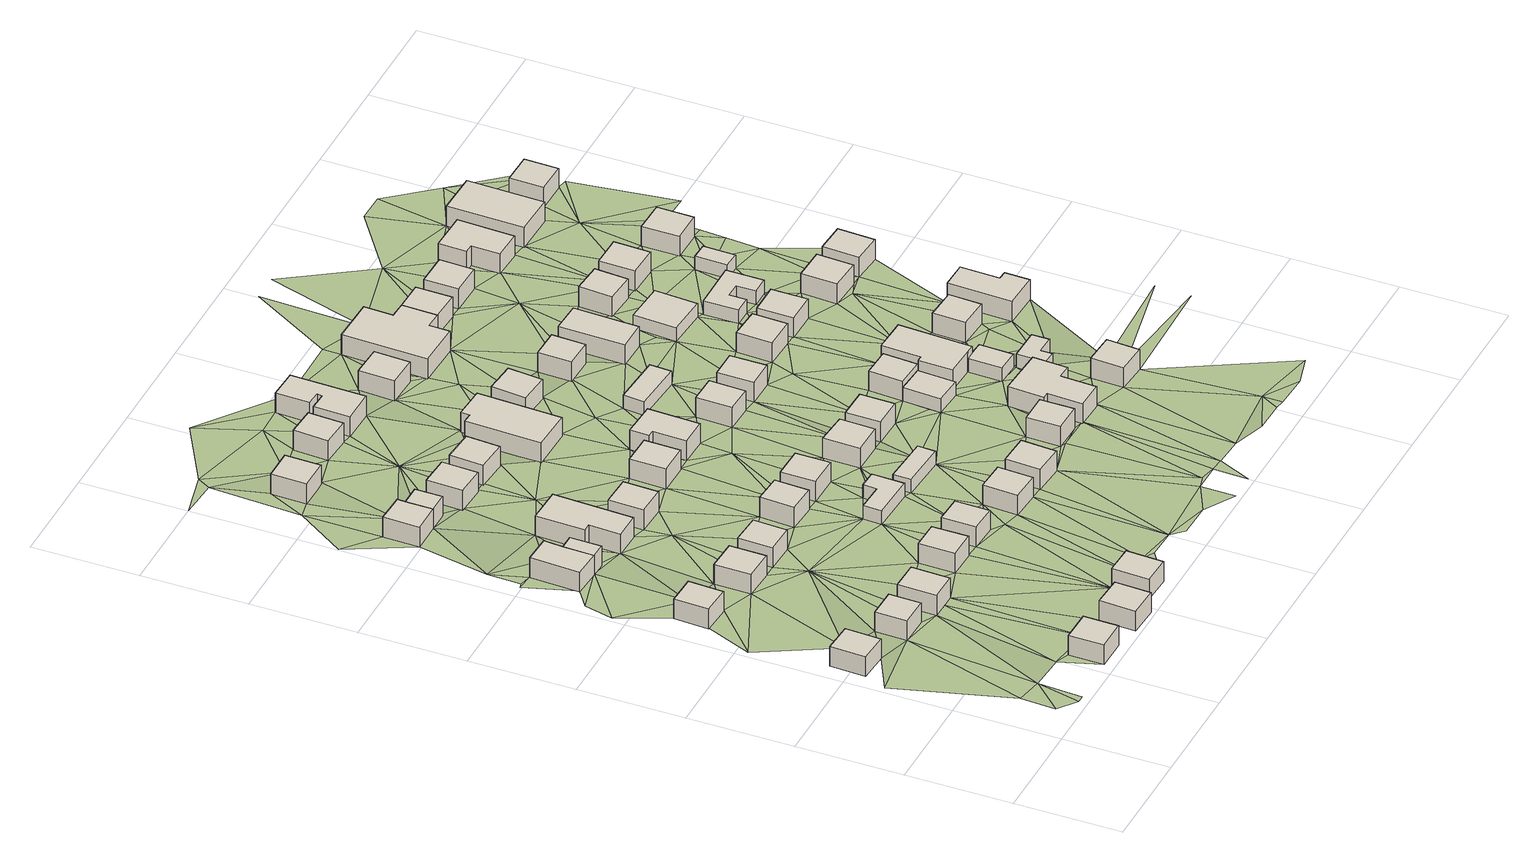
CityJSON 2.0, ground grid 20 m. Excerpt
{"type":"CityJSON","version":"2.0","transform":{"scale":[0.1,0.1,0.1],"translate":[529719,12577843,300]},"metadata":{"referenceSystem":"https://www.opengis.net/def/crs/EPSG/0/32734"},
"CityObjects":{
"building1":{"type":"Building","attributes":{"address":"50 Palm Lane Mamre 7347 Cape Town","building":"house","building:levels":"1","building_height":4.1,"plus_code":"4FRWFFP7+9M6","ground_height":162.86,"roof_height":166.96},"geometry":[{"type":"Solid","lod":"1","boundaries":[[[[0,1,2,3]],[[1,4,5,2]],[[4,6,7,5]],[[6,0,3,7]],[[3,2,5,7]],[[6,4,1,0]]]]}]},
"building2":{"type":"Building","attributes":{"address":"53 Palm Lane Mamre 7347 Cape Town","building":"house","building:levels":"1","building_height":4.1,"plus_code":"4FRWFFP7+6PP","ground_height":163.23,"roof_height":167.33},"geometry":[{"type":"Solid","lod":"1","boundaries":[[[[8,9,10,11]],[[9,12,13,10]],[[12,14,15,13]],[[14,8,11,15]],[[11,10,13,15]],[[14,12,9,8]]]]}]},
"building3":{"type":"Building","attributes":{"address":"52 Palm Lane Mamre 7347 Cape Town","building":"house","building:levels":"1","building_height":4.1,"plus_code":"4FRWFFP7+9P2","ground_height":163.08,"roof_height":167.18},"geometry":[{"type":"Solid","lod":"1","boundaries":[[[[16,17,18,19]],[[17,20,21,18]],[[20,22,23,21]],[[22,16,19,23]],[[19,18,21,23]],[[22,20,17,16]]]]}]},
"building4":{"type":"Building","attributes":{"address":"71 Olyf Lane Mamre 7347 Cape Town","building":"house","building:levels":"1","building_height":4.1,"plus_code":"4FRWFFP7+FM7","ground_height":162.55,"roof_height":166.65},"geometry":[{"type":"Solid","lod":"1","boundaries":[[[[24,25,26,27]],[[25,28,29,26]],[[28,30,31,29]],[[30,24,27,31]],[[27,26,29,31]],[[30,28,25,24]]]]}]},
"building5":{"type":"Building","attributes":{"address":"55 Palm Lane Mamre 7347 Cape Town","building":"house","building:levels":"1","building_height":4.1,"plus_code":"4FRWFFP7+6QG","ground_height":163.23,"roof_height":167.33},"geometry":[{"type":"Solid","lod":"1","boundaries":[[[[32,33,34,35]],[[33,36,37,34]],[[36,38,39,37]],[[38,32,35,39]],[[35,34,37,39]],[[38,36,33,32]]]]}]},
"building6":{"type":"Building","attributes":{"address":"54 Palm Lane Mamre 7347 Cape Town","building":"house","building:levels":"1","building_height":4.1,"plus_code":"4FRWFFP7+8PX","ground_height":163.08,"roof_height":167.18},"geometry":[{"type":"Solid","lod":"1","boundaries":[[[[40,41,42,43]],[[41,44,45,42]],[[44,46,47,45]],[[46,40,43,47]],[[43,42,45,47]],[[46,44,41,40]]]]}]},
"building7":{"type":"Building","attributes":{"address":"42 Olyf Lane Mamre 7347 Cape Town","building":"house","building:levels":"1","building_height":4.1,"plus_code":"4FRWFFP7+HM4","ground_height":162.34,"roof_height":166.44},"geometry":[{"type":"Solid","lod":"1","boundaries":[[[[48,49,50,51]],[[49,52,53,50]],[[52,54,55,53]],[[54,56,57,55]],[[56,48,51,57]],[[51,50,53,55,57]],[[56,54,52,49,48]]]]}]},
"building8":{"type":"Building","attributes":{"address":"69 Olyf Lane Mamre 7347 Cape Town","building":"house","building:levels":"1","building_height":4.1,"plus_code":"4FRWFFP7+FP3","ground_height":162.88,"roof_height":166.98},"geometry":[{"type":"Solid","lod":"1","boundaries":[[[[58,59,60,61]],[[59,62,63,60]],[[62,64,65,63]],[[64,58,61,65]],[[61,60,63,65]],[[64,62,59,58]]]]}]},
"building9":{"type":"Building","attributes":{"building":"garage","building:levels":"1","building_height":4.1,"plus_code":"4FRWFFP7+HM5","ground_height":162.34,"roof_height":166.44},"geometry":[{"type":"Solid","lod":"1","boundaries":[[[[48,66,67,51]],[[66,68,69,67]],[[68,49,50,69]],[[49,48,51,50]],[[51,67,69,50]],[[49,68,66,48]]]]}]},
"building10":{"type":"Building","attributes":{"address":"57 Palm Lane Mamre 7347 Cape Town","building":"house","building:levels":"1","building_height":4.1,"plus_code":"4FRWFFP7+6RM","ground_height":163.5,"roof_height":167.6},"geometry":[{"type":"Solid","lod":"1","boundaries":[[[[70,71,72,73]],[[71,74,75,72]],[[74,76,77,75]],[[76,70,73,77]],[[73,72,75,77]],[[76,74,71,70]]]]}]},
"building11":{"type":"Building","attributes":{"address":"35 Manna Lane Mamre 7347 Cape Town","building":"house","building:levels":"1","building_height":4.1,"plus_code":"4FRWFFP7+MM9","ground_height":161.95,"roof_height":166.05},"geometry":[{"type":"Solid","lod":"1","boundaries":[[[[78,79,80,81]],[[79,82,83,80]],[[82,84,85,83]],[[84,86,87,85]],[[86,78,81,87]],[[81,80,83,85,87]],[[86,84,82,79,78]]]]}]},
"building12":{"type":"Building","attributes":{"address":"67 Olyf Lane Mamre 7347 Cape Town","building":"house","building:levels":"1","building_height":4.1,"plus_code":"4FRWFFP7+FQ2","ground_height":162.88,"roof_height":166.98},"geometry":[{"type":"Solid","lod":"1","boundaries":[[[[88,89,90,91]],[[89,92,93,90]],[[92,94,95,93]],[[94,88,91,95]],[[91,90,93,95]],[[94,92,89,88]]]]}]},
"building13":{"type":"Building","attributes":{"address":"40 Olyf Lane Mamre 7347 Cape Town","building":"house","building:levels":"1","building_height":4.1,"plus_code":"4FRWFFP7+HPG","ground_height":162.79,"roof_height":166.89},"geometry":[{"type":"Solid","lod":"1","boundaries":[[[[96,97,98,99]],[[97,100,101,98]],[[100,102,103,101]],[[102,104,105,103]],[[104,106,107,105]],[[106,96,99,107]],[[99,98,101,103,105,107]],[[106,104,102,100,97,96]]]]}]},
"building14":{"type":"Building","attributes":{"address":"56 Palm Lane Mamre 7347 Cape Town","building":"house","building:levels":"1","building_height":4.1,"plus_code":"4FRWFFP7+9Q5","ground_height":163.08,"roof_height":167.18},"geometry":[{"type":"Solid","lod":"1","boundaries":[[[[108,109,110,111]],[[109,112,113,110]],[[112,114,115,113]],[[114,108,111,115]],[[111,110,113,115]],[[114,112,109,108]]]]}]},
"building15":{"type":"Building","attributes":{"building":"garage","building:levels":"1","building_height":4.1,"plus_code":"4FRWFFP7+MP6","ground_height":161.95,"roof_height":166.05},"geometry":[{"type":"Solid","lod":"1","boundaries":[[[[79,78,81,80]],[[78,116,117,81]],[[116,118,119,117]],[[118,79,80,119]],[[80,81,117,119]],[[118,116,78,79]]]]}]},
"building16":{"type":"Building","attributes":{"address":"38 Olyf Lane Mamre 7347 Cape Town","building":"house","building:levels":"1","building_height":4.1,"plus_code":"4FRWFFP7+GQV","ground_height":162.88,"roof_height":166.98},"geometry":[{"type":"Solid","lod":"1","boundaries":[[[[120,121,122,123]],[[121,124,125,122]],[[124,126,127,125]],[[126,120,123,127]],[[123,122,125,127]],[[126,124,121,120]]]]}]},
"building17":{"type":"Building","attributes":{"address":"58 Palm Lane Mamre 7347 Cape Town","building":"house","building:levels":"1","building_height":4.1,"plus_code":"4FRWFFP7+8RW","ground_height":163.27,"roof_height":167.37},"geometry":[{"type":"Solid","lod":"1","boundaries":[[[[128,129,130,131]],[[129,132,133,130]],[[132,134,135,133]],[[134,128,131,135]],[[131,130,133,135]],[[134,132,129,128]]]]}]},
"building18":{"type":"Building","attributes":{"address":"60 Manna Lane Mamre 7347 Cape Town","building":"house","building:levels":"1","building_height":4.1,"plus_code":"4FRWFFP7+PPR","ground_height":161.95,"roof_height":166.05},"geometry":[{"type":"Solid","lod":"1","boundaries":[[[[136,137,138,139]],[[137,140,141,138]],[[140,142,143,141]],[[142,136,139,143]],[[139,138,141,143]],[[142,140,137,136]]]]}]},
"building19":{"type":"Building","attributes":{"address":"33 Manna Lane Mamre 7347 Cape Town","building":"house","building:levels":"1","building_height":4.1,"plus_code":"4FRWFFP7+MP5","ground_height":162.39,"roof_height":166.49},"geometry":[{"type":"Solid","lod":"1","boundaries":[[[[144,145,146,147]],[[145,148,149,146]],[[148,150,151,149]],[[150,144,147,151]],[[147,146,149,151]],[[150,148,145,144]]]]}]},
"building20":{"type":"Building","attributes":{"address":"65 Olyf Lane Mamre 7347 Cape Town","building":"house","building:levels":"1","building_height":4.1,"plus_code":"4FRWFFP7+FR2","ground_height":162.88,"roof_height":166.98},"geometry":[{"type":"Solid","lod":"1","boundaries":[[[[152,153,154,155]],[[153,156,157,154]],[[156,158,159,157]],[[158,152,155,159]],[[155,154,157,159]],[[158,156,153,152]]]]}]},
"building21":{"type":"Building","attributes":{"building":"cabin","building:levels":"1","building_height":2.8,"plus_code":"4FRWFFP7+CR5","ground_height":163.08,"roof_height":165.88},"geometry":[{"type":"Solid","lod":"1","boundaries":[[[[160,161,162,163]],[[161,164,165,162]],[[164,166,167,165]],[[166,168,169,167]],[[168,170,171,169]],[[170,160,163,171]],[[163,162,165,167,169,171]],[[170,168,166,164,161,160]]]]}]},
"building22":{"type":"Building","attributes":{"address":"31 Manna Lane Mamre 7347 Cape Town","building":"house","building:levels":"1","building_height":4.1,"plus_code":"4FRWFFP7+JQV","ground_height":162.39,"roof_height":166.49},"geometry":[{"type":"Solid","lod":"1","boundaries":[[[[172,173,174,175]],[[173,176,177,174]],[[176,178,179,177]],[[178,172,175,179]],[[175,174,177,179]],[[178,176,173,172]]]]}]},
"building23":{"type":"Building","attributes":{"address":"63 Olyf Lane Mamre 7347 Cape Town","building":"house","building:levels":"1","building_height":4.1,"plus_code":"4FRWFFP7+FR5","ground_height":163.08,"roof_height":167.18},"geometry":[{"type":"Solid","lod":"1","boundaries":[[[[180,181,182,183]],[[181,184,185,182]],[[184,186,187,185]],[[186,180,183,187]],[[183,182,185,187]],[[186,184,181,180]]]]}]},
"building24":{"type":"Building","attributes":{"address":"60 Palm Lane Mamre 7347 Cape Town","building":"house","building:levels":"1","building_height":4.1,"plus_code":"4FRWFFP7+8VP","ground_height":163.27,"roof_height":167.37},"geometry":[{"type":"Solid","lod":"1","boundaries":[[[[188,189,190,191]],[[189,192,193,190]],[[192,194,195,193]],[[194,188,191,195]],[[191,190,193,195]],[[194,192,189,188]]]]}]},
"building25":{"type":"Building","attributes":{"address":"36 Olyf Lane Mamre 7347 Cape Town","building":"house","building:levels":"1","building_height":4.1,"plus_code":"4FRWFFP7+GRV","ground_height":162.79,"roof_height":166.89},"geometry":[{"type":"Solid","lod":"1","boundaries":[[[[196,197,198,199]],[[197,200,201,198]],[[200,202,203,201]],[[202,196,199,203]],[[199,198,201,203]],[[202,200,197,196]]]]}]},
"building26":{"type":"Building","attributes":{"address":"58 Manna Lane Mamre 7347 Cape Town","building":"house","building:levels":"1","building_height":4.1,"plus_code":"4FRWFFP7+PQR","ground_height":162.39,"roof_height":166.49},"geometry":[{"type":"Solid","lod":"1","boundaries":[[[[204,205,206,207]],[[205,208,209,206]],[[208,210,211,209]],[[210,204,207,211]],[[207,206,209,211]],[[210,208,205,204]]]]}]},
"building27":{"type":"Building","attributes":{"building":"cabin","building:levels":"1","building_height":2.8,"plus_code":"4FRWFFP7+CV4","ground_height":163.08,"roof_height":165.88},"geometry":[{"type":"Solid","lod":"1","boundaries":[[[[212,213,214,215]],[[213,216,217,214]],[[216,218,219,217]],[[218,212,215,219]],[[215,214,217,219]],[[218,216,213,212]]]]}]},
"building28":{"type":"Building","attributes":{"address":"62 Palm Lane Mamre 7347 Cape Town","building":"house","building:levels":"1","building_height":4.1,"plus_code":"4FRWFFP7+8WM","ground_height":163.27,"roof_height":167.37},"geometry":[{"type":"Solid","lod":"1","boundaries":[[[[220,221,222,223]],[[221,224,225,222]],[[224,226,227,225]],[[226,220,223,227]],[[223,222,225,227]],[[226,224,221,220]]]]}]},
"building29":{"type":"Building","attributes":{"address":"34 Olyf Lane Mamre 7347 Cape Town","building":"house","building:levels":"1","building_height":4.1,"plus_code":"4FRWFFP7+GVR","ground_height":163.08,"roof_height":167.18},"geometry":[{"type":"Solid","lod":"1","boundaries":[[[[228,229,230,231]],[[229,232,233,230]],[[232,234,235,233]],[[234,236,237,235]],[[236,238,239,237]],[[238,228,231,239]],[[231,230,233,235,237,239]],[[238,236,234,232,229,228]]]]}]},
"building30":{"type":"Building","attributes":{"address":"29 Manna Lane Mamre 7347 Cape Town","building":"house","building:levels":"1","building_height":4.1,"plus_code":"4FRWFFP7+JRV","ground_height":162.39,"roof_height":166.49},"geometry":[{"type":"Solid","lod":"1","boundaries":[[[[240,241,242,243]],[[241,244,245,242]],[[244,246,247,245]],[[246,248,249,247]],[[248,250,251,249]],[[250,240,243,251]],[[243,242,245,247,249,251]],[[250,248,246,244,241,240]]]]}]},
"building31":{"type":"Building","attributes":{"address":"61 Olyf Lane Mamre 7347 Cape Town","building":"house","building:levels":"1","building_height":4.1,"plus_code":"4FRWFFP7+CVX","ground_height":163.08,"roof_height":167.18},"geometry":[{"type":"Solid","lod":"1","boundaries":[[[[252,253,254,255]],[[253,256,257,254]],[[256,258,259,257]],[[258,252,255,259]],[[255,254,257,259]],[[258,256,253,252]]]]}]},
"building32":{"type":"Building","attributes":{"address":"56 Manna Lane Mamre 7347 Cape Town","building":"house","building:levels":"1","building_height":4.1,"plus_code":"4FRWFFP7+QR2","ground_height":162.39,"roof_height":166.49},"geometry":[{"type":"Solid","lod":"1","boundaries":[[[[260,261,262,263]],[[261,264,265,262]],[[264,266,267,265]],[[266,268,269,267]],[[268,270,271,269]],[[270,272,273,271]],[[272,274,275,273]],[[274,260,263,275]],[[263,262,265,267,269,271,273,275]],[[274,272,270,268,266,264,261,260]]]]}]},
"building33":{"type":"Building","attributes":{"address":"59 Olyf Lane Mamre 7347 Cape Town","building":"house","building:levels":"1","building_height":4.1,"plus_code":"4FRWFFP7+CWW","ground_height":163,"roof_height":167.1},"geometry":[{"type":"Solid","lod":"1","boundaries":[[[[276,277,278,279]],[[277,280,281,278]],[[280,282,283,281]],[[282,276,279,283]],[[279,278,281,283]],[[282,280,277,276]]]]}]},
"building34":{"type":"Building","attributes":{"address":"27 Manna Lane Mamre 7347 Cape Town","building":"house","building:levels":"1","building_height":4.1,"plus_code":"4FRWFFP7+MV2","ground_height":162.73,"roof_height":166.83},"geometry":[{"type":"Solid","lod":"1","boundaries":[[[[284,285,286,287]],[[285,288,289,286]],[[288,290,291,289]],[[290,284,287,291]],[[287,286,289,291]],[[290,288,285,284]]]]}]},
"building35":{"type":"Building","attributes":{"address":"32 Olyf Lane Mamre 7347 Cape Town","building":"house","building:levels":"1","building_height":4.1,"plus_code":"4FRWFFP7+GWJ","ground_height":163.11,"roof_height":167.21},"geometry":[{"type":"Solid","lod":"1","boundaries":[[[[292,293,294,295]],[[293,296,297,294]],[[296,298,299,297]],[[298,292,295,299]],[[295,294,297,299]],[[298,296,293,292]]]]}]},
"building36":{"type":"Building","attributes":{"address":"64 Palm Lane Mamre 7347 Cape Town","building":"house","building:levels":"1","building_height":4.1,"plus_code":"4FRWFFP7+8XV","ground_height":163.29,"roof_height":167.39},"geometry":[{"type":"Solid","lod":"1","boundaries":[[[[300,301,302,303]],[[301,304,305,302]],[[304,306,307,305]],[[306,300,303,307]],[[303,302,305,307]],[[306,304,301,300]]]]}]},
"building37":{"type":"Building","attributes":{"address":"54 Manna Lane Mamre 7347 Cape Town","building":"house","building:levels":"1","building_height":4.1,"plus_code":"4FRWFFP7+PRQ","ground_height":162.56,"roof_height":166.66},"geometry":[{"type":"Solid","lod":"1","boundaries":[[[[308,309,310,311]],[[309,312,313,310]],[[312,314,315,313]],[[314,308,311,315]],[[311,310,313,315]],[[314,312,309,308]]]]}]},
"building38":{"type":"Building","attributes":{"building":"cabin","building:levels":"1","building_height":2.8,"plus_code":"4FRWFFP7+HWJ","ground_height":163.08,"roof_height":165.88},"geometry":[{"type":"Solid","lod":"1","boundaries":[[[[316,317,318,319]],[[317,320,321,318]],[[320,322,323,321]],[[322,316,319,323]],[[319,318,321,323]],[[322,320,317,316]]]]}]},
"building39":{"type":"Building","attributes":{"address":"30 Olyf Lane Mamre 7347 Cape Town","building":"house","building:levels":"1","building_height":4.1,"plus_code":"4FRWFFP7+GWP","ground_height":163.03,"roof_height":167.13},"geometry":[{"type":"Solid","lod":"1","boundaries":[[[[324,325,326,327]],[[325,328,329,326]],[[328,330,331,329]],[[330,324,327,331]],[[327,326,329,331]],[[330,328,325,324]]]]}]},
"building40":{"type":"Building","attributes":{"building":"cabin","building:levels":"1","building_height":2.8,"plus_code":"4FRWFFP7+CXG","ground_height":163,"roof_height":165.8},"geometry":[{"type":"Solid","lod":"1","boundaries":[[[[332,333,334,335]],[[333,336,337,334]],[[336,338,339,337]],[[338,332,335,339]],[[335,334,337,339]],[[338,336,333,332]]]]}]},
"building41":{"type":"Building","attributes":{"address":"25 Manna Lane Mamre 7347 Cape Town","building":"house","building:levels":"1","building_height":4.1,"plus_code":"4FRWFFP7+JWR","ground_height":162.73,"roof_height":166.83},"geometry":[{"type":"Solid","lod":"1","boundaries":[[[[340,341,342,343]],[[341,344,345,342]],[[344,346,347,345]],[[346,340,343,347]],[[343,342,345,347]],[[346,344,341,340]]]]}]},
"building42":{"type":"Building","attributes":{"address":"66 Palm Lane Mamre 7347 Cape Town","building":"house","building:levels":"1","building_height":4.1,"plus_code":"4FRWFFP8+922","ground_height":162.96,"roof_height":167.06},"geometry":[{"type":"Solid","lod":"1","boundaries":[[[[348,349,350,351]],[[349,352,353,350]],[[352,354,355,353]],[[354,356,357,355]],[[356,358,359,357]],[[358,360,361,359]],[[360,362,363,361]],[[362,348,351,363]],[[351,350,353,355,357,359,361,363]],[[362,360,358,356,354,352,349,348]]]]}]},
"building43":{"type":"Building","attributes":{"address":"57 Olyf Lane Mamre 7347 Cape Town","building":"house","building:levels":"1","building_height":4.1,"plus_code":"4FRWFFP7+CXW","ground_height":163,"roof_height":167.1},"geometry":[{"type":"Solid","lod":"1","boundaries":[[[[333,332,364,365]],[[332,366,367,364]],[[366,368,369,367]],[[368,333,365,369]],[[365,364,367,369]],[[368,366,332,333]]]]}]},
"building44":{"type":"Building","attributes":{"address":"52 Manna Lane Mamre 7347 Cape Town","building":"yes","building:levels":"1","building_height":4.1,"plus_code":"4FRWFFP7+PVQ","ground_height":162.56,"roof_height":166.66},"geometry":[{"type":"Solid","lod":"1","boundaries":[[[[370,371,372,373]],[[371,374,375,372]],[[374,376,377,375]],[[376,378,379,377]],[[378,380,381,379]],[[380,382,383,381]],[[382,384,385,383]],[[384,370,373,385]],[[373,372,375,377,379,381,383,385]],[[384,382,380,378,376,374,371,370]]]]}]},
"building45":{"type":"Building","attributes":{"address":"23 Manna Lane Mamre 7347 Cape Town","building":"house","building:levels":"1","building_height":4.1,"plus_code":"4FRWFFP7+JWH","ground_height":162.81,"roof_height":166.91},"geometry":[{"type":"Solid","lod":"1","boundaries":[[[[386,387,388,389]],[[387,390,391,388]],[[390,392,393,391]],[[392,386,389,393]],[[389,388,391,393]],[[392,390,387,386]]]]}]},
"building46":{"type":"Building","attributes":{"address":"55 Olyf Lane Mamre 7347 Cape Town","building":"house","building:levels":"1","building_height":4.1,"plus_code":"4FRWFFP8+C2V","ground_height":162.96,"roof_height":167.06},"geometry":[{"type":"Solid","lod":"1","boundaries":[[[[394,395,396,397]],[[395,398,399,396]],[[398,400,401,399]],[[400,402,403,401]],[[402,404,405,403]],[[404,406,407,405]],[[406,394,397,407]],[[397,396,399,401,403,405,407]],[[406,404,402,400,398,395,394]]]]}]},
"building47":{"type":"Building","attributes":{"building":"cabin","building:levels":"1","building_height":2.8,"plus_code":"4FRWFFP8+C24","ground_height":162.96,"roof_height":165.76},"geometry":[{"type":"Solid","lod":"1","boundaries":[[[[394,408,409,410]],[[408,411,412,409]],[[411,413,414,412]],[[413,395,415,414]],[[395,394,410,415]],[[410,409,412,414,415]],[[395,413,411,408,394]]]]}]},
"building48":{"type":"Building","attributes":{"address":"68 Palm Lane Mamre 7347 Cape Town","building":"house","building:levels":"1","building_height":4.1,"plus_code":"4FRWFFP8+83C","ground_height":163.34,"roof_height":167.44},"geometry":[{"type":"Solid","lod":"1","boundaries":[[[[416,417,418,419]],[[417,420,421,418]],[[420,422,423,421]],[[422,416,419,423]],[[419,418,421,423]],[[422,420,417,416]]]]}]},
"building49":{"type":"Building","attributes":{"address":"28 Olyf Lane Mamre 7347 Cape Town","building":"house","building:levels":"1","building_height":4.1,"plus_code":"4FRWFFP7+GXQ","ground_height":163.03,"roof_height":167.13},"geometry":[{"type":"Solid","lod":"1","boundaries":[[[[424,425,426,427]],[[425,428,429,426]],[[428,430,431,429]],[[430,424,427,431]],[[427,426,429,431]],[[430,428,425,424]]]]}]},
"building50":{"type":"Building","attributes":{"address":"50 Manna Lane Mamre 7347 Cape Town","building":"house","building:levels":"1","building_height":4.1,"plus_code":"4FRWFFP7+PWP","ground_height":162.56,"roof_height":166.66},"geometry":[{"type":"Solid","lod":"1","boundaries":[[[[371,370,373,372]],[[370,432,433,373]],[[432,434,435,433]],[[434,371,372,435]],[[372,373,433,435]],[[434,432,370,371]]]]}]},
"building51":{"type":"Building","attributes":{"building":"cabin","building:levels":"1","building_height":2.8,"plus_code":"4FRWFFP8+92Q","ground_height":162.96,"roof_height":165.76},"geometry":[{"type":"Solid","lod":"1","boundaries":[[[[436,437,438,439]],[[437,440,441,438]],[[440,442,443,441]],[[442,444,445,443]],[[444,446,447,445]],[[446,436,439,447]],[[439,438,441,443,445,447]],[[446,444,442,440,437,436]]]]}]},
"building52":{"type":"Building","attributes":{"address":"Mamre 7347 Cape Town","building":"cabin","building:levels":"1","building_height":2.8,"plus_code":"4FRWFFP7+HXX","ground_height":163.11,"roof_height":165.91},"geometry":[{"type":"Solid","lod":"1","boundaries":[[[[448,449,450,451]],[[449,452,453,450]],[[452,454,455,453]],[[454,448,451,455]],[[451,450,453,455]],[[454,452,449,448]]]]}]},
"building53":{"type":"Building","attributes":{"address":"26 Olyf Lane Mamre 7347 Cape Town","building":"house","building:levels":"1","building_height":4.1,"plus_code":"4FRWFFP8+G2M","ground_height":162.97,"roof_height":167.07},"geometry":[{"type":"Solid","lod":"1","boundaries":[[[[456,457,458,459]],[[457,460,461,458]],[[460,462,463,461]],[[462,456,459,463]],[[459,458,461,463]],[[462,460,457,456]]]]}]},
"building54":{"type":"Building","attributes":{"address":"48 Manna Lane Mamre 7347 Cape Town","building":"house","building:levels":"1","building_height":4.1,"plus_code":"4FRWFFP7+PXM","ground_height":162.69,"roof_height":166.79},"geometry":[{"type":"Solid","lod":"1","boundaries":[[[[464,465,466,467]],[[465,468,469,466]],[[468,470,471,469]],[[470,464,467,471]],[[467,466,469,471]],[[470,468,465,464]]]]}]},
"building55":{"type":"Building","attributes":{"address":"53 Olyf Lane Mamre 7347 Cape Town","building":"house","building:levels":"1","building_height":4.1,"plus_code":"4FRWFFP8+C3M","ground_height":162.96,"roof_height":167.06},"geometry":[{"type":"Solid","lod":"1","boundaries":[[[[472,473,474,475]],[[473,476,477,474]],[[476,478,479,477]],[[478,472,475,479]],[[475,474,477,479]],[[478,476,473,472]]]]}]},
"building56":{"type":"Building","attributes":{"address":"21 Manna Lane Mamre 7347 Cape Town","building":"house","building:levels":"1","building_height":4.1,"plus_code":"4FRWFFP7+JXX","ground_height":162.81,"roof_height":166.91},"geometry":[{"type":"Solid","lod":"1","boundaries":[[[[480,481,482,483]],[[481,484,485,482]],[[484,486,487,485]],[[486,480,483,487]],[[483,482,485,487]],[[486,484,481,480]]]]}]},
"building57":{"type":"Building","attributes":{"address":"Mamre 7347 Cape Town","building":"cabin","building:levels":"1","building_height":2.8,"plus_code":"4FRWFFP8+H29","ground_height":163.02,"roof_height":165.82},"geometry":[{"type":"Solid","lod":"1","boundaries":[[[[488,489,490,491]],[[489,492,493,490]],[[492,494,495,493]],[[494,496,497,495]],[[496,498,499,497]],[[498,500,501,499]],[[500,502,503,501]],[[502,488,491,503]],[[491,490,493,495,497,499,501,503]],[[502,500,498,496,494,492,489,488]]]]}]},
"building58":{"type":"Building","attributes":{"address":"19 Manna Lane Mamre 7347 Cape Town","building":"house","building:levels":"1","building_height":4.1,"plus_code":"4FRWFFP8+J2W","ground_height":162.81,"roof_height":166.91},"geometry":[{"type":"Solid","lod":"1","boundaries":[[[[504,505,506,507]],[[505,508,509,506]],[[508,510,511,509]],[[510,504,507,511]],[[507,506,509,511]],[[510,508,505,504]]]]}]},
"building59":{"type":"Building","attributes":{"address":"51 Olyf Lane Mamre 7347 Cape Town","building":"house","building:levels":"1","building_height":4.1,"plus_code":"4FRWFFP8+C4J","ground_height":162.96,"roof_height":167.06},"geometry":[{"type":"Solid","lod":"1","boundaries":[[[[512,513,514,515]],[[513,516,517,514]],[[516,518,519,517]],[[518,520,521,519]],[[520,522,523,521]],[[522,512,515,523]],[[515,514,517,519,521,523]],[[522,520,518,516,513,512]]]]}]},
"building60":{"type":"Building","attributes":{"address":"24 Olyf Lane Mamre 7347 Cape Town","building":"house","building:levels":"1","building_height":4.1,"plus_code":"4FRWFFP8+G3F","ground_height":162.97,"roof_height":167.07},"geometry":[{"type":"Solid","lod":"1","boundaries":[[[[524,525,526,527]],[[525,528,529,526]],[[528,530,531,529]],[[530,524,527,531]],[[527,526,529,531]],[[530,528,525,524]]]]}]},
"building61":{"type":"Building","attributes":{"address":"46 Manna Lane Mamre 7347 Cape Town","building":"house","building:levels":"1","building_height":4.1,"plus_code":"4FRWFFP8+P2F","ground_height":162.66,"roof_height":166.76},"geometry":[{"type":"Solid","lod":"1","boundaries":[[[[532,533,534,535]],[[533,536,537,534]],[[536,538,539,537]],[[538,540,541,539]],[[540,542,543,541]],[[542,532,535,543]],[[535,534,537,539,541,543]],[[542,540,538,536,533,532]]]]}]},
"building62":{"type":"Building","attributes":{"building":"cabin","building:levels":"1","building_height":2.8,"plus_code":"4FRWFFP8+H3V","ground_height":163.02,"roof_height":165.82},"geometry":[{"type":"Solid","lod":"1","boundaries":[[[[544,545,546,547]],[[545,548,549,546]],[[548,550,551,549]],[[550,544,547,551]],[[547,546,549,551]],[[550,548,545,544]]]]}]},
"building63":{"type":"Building","attributes":{"address":"22 Olyf Lane Mamre 7347 Cape Town","building":"house","building:levels":"1","building_height":4.1,"plus_code":"4FRWFFP8+G4C","ground_height":162.97,"roof_height":167.07},"geometry":[{"type":"Solid","lod":"1","boundaries":[[[[552,553,554,555]],[[553,556,557,554]],[[556,558,559,557]],[[558,552,555,559]],[[555,554,557,559]],[[558,556,553,552]]]]}]},
"building64":{"type":"Building","attributes":{"address":"17 Manna Lane Mamre 7347 Cape Town","building":"house","building:levels":"1","building_height":4.1,"plus_code":"4FRWFFP8+J3P","ground_height":162.82,"roof_height":166.92},"geometry":[{"type":"Solid","lod":"1","boundaries":[[[[560,561,562,563]],[[561,564,565,562]],[[564,566,567,565]],[[566,560,563,567]],[[563,562,565,567]],[[566,564,561,560]]]]}]},
"building65":{"type":"Building","attributes":{"address":"44 Manna Lane Mamre 7347 Cape Town","building":"house","building:levels":"1","building_height":4.1,"plus_code":"4FRWFFP8+P3J","ground_height":162.66,"roof_height":166.76},"geometry":[{"type":"Solid","lod":"1","boundaries":[[[[568,569,570,571]],[[569,572,573,570]],[[572,574,575,573]],[[574,568,571,575]],[[571,570,573,575]],[[574,572,569,568]]]]}]},
"building66":{"type":"Building","attributes":{"address":"42 Manna Lane Mamre 7347 Cape Town","building":"house","building:levels":"1","building_height":4.1,"plus_code":"4FRWFFP8+P4C","ground_height":162.66,"roof_height":166.76},"geometry":[{"type":"Solid","lod":"1","boundaries":[[[[576,577,578,579]],[[577,580,581,578]],[[580,582,583,581]],[[582,576,579,583]],[[579,578,581,583]],[[582,580,577,576]]]]}]},
"terrain1":{"type":"TINRelief","geometry":[{"type":"CompositeSurface","lod":"1","boundaries":[[[584,585,586]],[[586,585,587]],[[586,587,588]],[[589,584,16]],[[584,586,16]],[[16,6,589]],[[590,9,8]],[[6,22,0]],[[46,586,590]],[[22,6,16]],[[46,16,586]],[[591,592,593]],[[592,0,62]],[[590,8,14]],[[593,592,62]],[[594,25,24]],[[14,595,590]],[[16,46,17]],[[46,590,595]],[[22,596,0]],[[32,14,12]],[[594,597,598]],[[594,24,597]],[[20,17,44]],[[44,17,46]],[[599,598,597]],[[24,593,59]],[[0,596,62]],[[599,54,600]],[[596,22,20]],[[14,32,40]],[[59,593,62]],[[601,600,54]],[[40,595,14]],[[601,54,602]],[[595,40,46]],[[596,20,44]],[[602,54,52]],[[59,603,24]],[[24,603,597]],[[40,32,71]],[[41,596,44]],[[71,32,38]],[[64,62,596]],[[604,597,603]],[[40,112,41]],[[52,49,605]],[[602,52,100]],[[71,38,74]],[[71,112,40]],[[94,64,596]],[[602,78,86]],[[606,605,604]],[[86,84,607]],[[64,92,58]],[[94,92,64]],[[606,604,603]],[[608,59,58]],[[109,596,41]],[[608,603,59]],[[100,52,605]],[[602,100,78]],[[109,41,112]],[[606,603,609]],[[100,605,606]],[[596,88,94]],[[84,610,607]],[[608,58,92]],[[611,112,71]],[[608,612,603]],[[84,82,610]],[[92,89,608]],[[71,134,611]],[[109,161,596]],[[70,76,613]],[[100,614,78]],[[596,160,88]],[[612,608,121]],[[71,70,615]],[[610,82,137]],[[120,612,121]],[[613,76,616]],[[82,79,617]],[[78,614,618]],[[156,89,88]],[[612,120,97]],[[615,134,71]],[[109,619,161]],[[620,610,137]],[[619,611,132]],[[134,132,611]],[[608,124,121]],[[153,608,89]],[[100,621,614]],[[100,97,621]],[[160,596,161]],[[620,622,610]],[[622,623,624]],[[614,144,618]],[[618,144,617]],[[625,137,82]],[[88,160,156]],[[89,156,153]],[[608,153,124]],[[70,613,194]],[[161,619,132]],[[120,126,97]],[[613,616,626]],[[617,627,82]],[[614,621,628]],[[621,97,126]],[[128,134,615]],[[629,622,620]],[[194,615,70]],[[161,132,129]],[[622,629,623]],[[625,82,627]],[[156,160,630]],[[617,144,627]],[[124,153,631]],[[628,621,632]],[[126,124,631]],[[613,626,188]],[[181,630,160]],[[196,621,126]],[[627,144,150]],[[615,192,128]],[[129,128,192]],[[129,164,161]],[[631,153,633]],[[632,172,628]],[[188,194,613]],[[150,628,172]],[[625,205,629]],[[634,632,621]],[[168,181,160]],[[160,170,168]],[[630,180,633]],[[181,180,630]],[[196,126,631]],[[192,615,194]],[[205,625,627]],[[635,626,636]],[[150,172,627]],[[629,637,623]],[[638,621,196]],[[129,192,212]],[[629,205,639]],[[164,129,212]],[[634,621,638]],[[633,640,631]],[[184,181,168]],[[627,172,178]],[[626,221,188]],[[166,641,168]],[[629,639,637]],[[627,208,205]],[[184,168,641]],[[637,642,623]],[[212,218,164]],[[633,180,643]],[[644,626,635]],[[218,166,164]],[[640,633,643]],[[221,626,645]],[[261,208,627]],[[178,246,627]],[[192,213,212]],[[638,196,232]],[[641,166,253]],[[184,641,253]],[[218,253,166]],[[638,246,634]],[[180,186,643]],[[178,634,246]],[[196,646,232]],[[645,626,644]],[[213,192,189]],[[637,639,647]],[[220,189,188]],[[220,188,221]],[[640,234,646]],[[640,238,234]],[[252,186,184]],[[627,246,648]],[[644,635,649]],[[643,238,640]],[[627,264,261]],[[252,184,253]],[[650,208,261]],[[232,646,234]],[[650,647,208]],[[238,236,234]],[[253,218,216]],[[651,638,232]],[[648,264,627]],[[213,189,220]],[[643,186,252]],[[637,652,642]],[[637,647,652]],[[647,650,653]],[[228,238,643]],[[654,648,246]],[[652,647,653]],[[213,220,655]],[[645,644,656]],[[653,650,657]],[[216,256,253]],[[658,656,644]],[[657,659,653]],[[252,298,643]],[[660,642,652]],[[651,232,661]],[[643,298,228]],[[229,661,232]],[[216,277,256]],[[645,656,662]],[[648,663,264]],[[301,655,645]],[[298,252,258]],[[664,665,658]],[[666,667,651]],[[655,300,213]],[[296,229,228]],[[648,667,663]],[[228,298,296]],[[256,277,276]],[[256,276,258]],[[336,216,213]],[[301,645,662]],[[666,651,668]],[[277,216,280]],[[661,668,651]],[[667,666,285]],[[229,316,661]],[[301,300,655]],[[264,308,660]],[[669,656,658]],[[663,308,264]],[[229,296,317]],[[229,317,316]],[[258,292,298]],[[336,213,300]],[[662,656,669]],[[658,665,669]],[[325,258,276]],[[663,667,670]],[[336,280,216]],[[667,285,670]],[[662,304,301]],[[292,258,325]],[[661,316,671]],[[320,317,296]],[[661,671,668]],[[276,282,325]],[[670,285,284]],[[663,672,673]],[[672,663,670]],[[304,662,669]],[[660,308,378]],[[665,674,675]],[[320,296,293]],[[293,292,324]],[[333,282,280]],[[669,665,675]],[[292,325,324]],[[676,280,336]],[[677,300,306]],[[668,341,284]],[[336,300,677]],[[672,314,673]],[[304,678,306]],[[678,304,669]],[[333,280,676]],[[378,308,314]],[[341,668,671]],[[282,328,325]],[[293,324,320]],[[679,660,378]],[[671,316,680]],[[681,678,669]],[[333,676,336]],[[677,306,678]],[[682,670,284]],[[378,314,672]],[[316,322,680]],[[282,333,368]],[[682,672,670]],[[677,338,336]],[[674,683,684]],[[324,330,320]],[[284,341,682]],[[328,282,685]],[[368,685,282]],[[674,416,675]],[[680,686,671]],[[684,416,674]],[[687,338,677]],[[684,683,688]],[[689,332,338]],[[682,341,690]],[[320,449,322]],[[330,328,425]],[[689,338,687]],[[691,675,692]],[[425,328,685]],[[449,320,330]],[[679,378,376]],[[689,693,332]],[[694,680,322]],[[685,368,695]],[[680,386,686]],[[677,354,687]],[[386,690,686]],[[366,332,693]],[[684,688,696]],[[366,695,368]],[[422,692,675]],[[416,422,675]],[[693,697,366]],[[698,699,682]],[[700,689,687]],[[424,330,425]],[[694,322,449]],[[695,366,697]],[[330,424,449]],[[684,696,701]],[[428,425,685]],[[692,702,354]],[[695,428,685]],[[417,416,684]],[[436,687,354]],[[698,682,703]],[[692,422,704]],[[376,705,679]],[[692,704,702]],[[376,374,371]],[[706,682,690]],[[411,687,436]],[[436,354,702]],[[386,706,690]],[[707,694,449]],[[694,707,448]],[[420,704,422]],[[448,392,694]],[[448,707,449]],[[708,376,371]],[[709,684,701]],[[710,428,695]],[[709,417,684]],[[703,682,706]],[[452,449,424]],[[695,398,710]],[[446,411,436]],[[392,706,386]],[[442,704,444]],[[473,395,413]],[[411,446,413]],[[417,711,420]],[[424,430,712]],[[444,704,420]],[[473,398,395]],[[713,392,448]],[[428,710,714]],[[430,428,714]],[[452,424,712]],[[708,703,464]],[[464,703,715]],[[703,706,715]],[[430,714,712]],[[480,392,713]],[[398,460,710]],[[413,446,716]],[[473,472,398]],[[413,716,473]],[[480,706,392]],[[376,708,717]],[[454,713,448]],[[712,714,492]],[[718,452,712]],[[719,376,717]],[[446,444,513]],[[715,706,720]],[[718,454,452]],[[714,462,492]],[[717,708,464]],[[713,454,721]],[[460,398,525]],[[711,417,722]],[[473,716,476]],[[444,420,516]],[[446,513,716]],[[472,723,398]],[[706,480,486]],[[711,724,420]],[[462,498,492]],[[496,494,492]],[[513,476,716]],[[725,720,706]],[[492,498,496]],[[454,726,721]],[[470,717,464]],[[723,525,398]],[[516,513,444]],[[462,460,524]],[[725,706,486]],[[721,726,486]],[[498,462,500]],[[478,723,472]],[[454,718,544]],[[524,460,525]],[[727,470,720]],[[476,513,512]],[[478,476,512]],[[486,726,504]],[[727,720,725]],[[728,726,454]],[[500,462,524]],[[725,486,504]],[[717,470,729]],[[544,718,502]],[[727,729,470]],[[478,512,723]],[[730,727,725]],[[544,728,454]],[[723,528,525]],[[545,502,500]],[[504,731,725]],[[500,524,530]],[[548,545,500]],[[553,723,512]],[[545,544,502]],[[528,723,553]],[[548,500,530]],[[729,568,717]],[[504,732,731]],[[504,510,732]],[[530,528,553]],[[728,544,733]],[[556,553,512]],[[510,728,560]],[[552,530,553]],[[733,544,550]],[[533,731,732]],[[728,733,560]],[[548,734,550]],[[568,729,533]],[[735,548,530]],[[568,736,717]],[[735,734,548]],[[530,552,735]],[[533,732,568]],[[737,732,510]],[[550,738,733]],[[734,738,550]],[[737,510,560]],[[735,552,558]],[[739,734,735]],[[738,734,739]],[[740,732,737]],[[566,737,560]],[[741,736,568]],[[742,738,739]],[[742,743,738]],[[738,743,566]],[[566,743,737]],[[740,737,744]],[[741,568,745]],[[745,568,574]],[[740,744,576]],[[576,574,740]],[[746,737,743]],[[744,737,747]],[[748,737,746]],[[747,737,748]],[[574,576,582]],[[745,574,582]],[[745,582,749]]]}]}
},
"vertices":[
[79,431,11],[22,434,11],[22,434,52],[79,431,52],[19,367,11],[19,367,52],[76,364,11],[76,364,52],
[207,79,15],[207,13,15],[207,13,56],[207,79,56],[266,13,15],[266,13,56],[267,78,15],[267,78,56],
[137,343,14],[193,342,14],[193,342,55],[137,343,55],[194,402,14],[194,402,55],[138,403,14],[138,403,55],
[99,727,8],[43,729,8],[43,729,49],[99,727,49],[40,664,8],[40,664,49],[96,661,8],[96,661,49],
[318,72,15],[315,3,15],[315,3,56],[318,72,56],[374,1,15],[374,1,56],[377,69,15],[377,69,56],
[277,326,14],[279,399,14],[279,399,55],[277,326,55],[224,400,14],[224,400,55],[222,327,14],[222,327,55],
[105,902,6],[106,960,6],[106,960,47],[105,902,47],[109,996,6],[109,996,47],[55,998,6],[55,998,47],[51,905,6],[51,905,47],
[214,703,12],[155,705,12],[155,705,53],[214,703,53],[154,636,12],[154,636,53],[213,634,12],[213,634,53],
[134,901,6],[134,901,47],[135,960,6],[135,960,47],
[462,86,18],[406,88,18],[406,88,59],[462,86,59],[403,18,18],[403,18,59],[459,16,18],[459,16,59],
[121,1204,2],[121,1255,2],[121,1255,43],[121,1204,43],[122,1270,2],[122,1270,43],[66,1272,2],[66,1272,43],[64,1204,2],[64,1204,43],
[294,632,12],[297,696,12],[297,696,53],[294,632,53],[240,699,12],[240,699,53],[237,634,12],[237,634,53],
[223,882,11],[229,1033,11],[229,1033,52],[223,882,52],[161,1035,11],[161,1035,52],[158,942,11],[158,942,52],[173,942,11],[173,942,52],[171,883,11],[171,883,52],
[398,414,14],[345,415,14],[345,415,55],[398,414,55],[344,347,14],[344,347,55],[398,346,14],[398,346,55],
[160,1204,2],[160,1204,43],[160,1255,2],[160,1255,43],
[250,941,12],[248,875,12],[248,875,53],[250,941,53],[306,873,12],[306,873,53],[308,939,12],[308,939,53],
[478,342,15],[479,407,15],[479,407,56],[478,342,56],[426,409,15],[426,409,56],[425,344,15],[425,344,56],
[101,1493,2],[100,1426,2],[100,1426,43],[101,1493,43],[159,1426,2],[159,1426,43],[160,1493,2],[160,1493,43],
[185,1245,7],[182,1177,7],[182,1177,48],[185,1245,48],[240,1174,7],[240,1174,48],[243,1242,7],[243,1242,48],
[415,709,12],[360,712,12],[360,712,53],[415,709,53],[356,647,12],[356,647,53],[412,644,12],[412,644,53],
[422,550,14],[420,515,14],[420,515,42],[422,550,42],[508,512,14],[508,512,42],[510,573,14],[510,573,42],[476,574,14],[476,574,42],[475,548,14],[475,548,42],
[265,1238,7],[261,1174,7],[261,1174,48],[265,1238,48],[322,1170,7],[322,1170,48],[326,1234,7],[326,1234,48],
[437,708,14],[436,643,14],[436,643,55],[437,708,55],[496,642,14],[496,642,55],[496,707,14],[496,707,55],
[593,314,15],[596,380,15],[596,380,56],[593,314,56],[539,383,15],[539,383,56],[536,317,15],[536,317,56],
[372,956,11],[371,888,11],[371,888,52],[372,956,52],[430,887,11],[430,887,52],[431,955,11],[431,955,52],
[224,1506,7],[220,1440,7],[220,1440,48],[224,1506,48],[277,1437,7],[277,1437,48],[280,1503,7],[280,1503,48],
[522,506,14],[612,501,14],[612,501,42],[522,506,42],[614,535,14],[614,535,42],[523,540,14],[523,540,42],
[622,378,15],[618,312,15],[618,312,56],[622,378,56],[677,308,15],[677,308,56],[681,375,15],[681,375,56],
[508,886,14],[511,984,14],[511,984,55],[508,886,55],[444,987,14],[444,987,55],[443,951,14],[443,951,55],[456,950,14],[456,950,55],[454,887,14],[454,887,55],
[445,1267,7],[384,1270,7],[384,1270,48],[445,1267,48],[383,1253,7],[383,1253,48],[364,1254,7],[364,1254,48],[359,1111,7],[359,1111,48],[439,1108,7],[439,1108,48],
[553,682,14],[552,613,14],[552,613,55],[553,682,55],[613,612,14],[613,612,55],[615,678,14],[615,678,55],
[299,1502,7],[297,1434,7],[297,1434,48],[299,1502,48],[362,1433,7],[362,1433,48],[365,1574,7],[365,1574,48],[309,1576,7],[309,1576,48],[307,1512,7],[307,1512,48],[334,1511,7],[334,1511,48],[333,1501,7],[333,1501,48],
[636,677,13],[635,612,13],[635,612,54],[636,677,54],[693,611,13],[693,611,54],[694,676,13],[694,676,54],
[527,1246,10],[468,1251,10],[468,1251,51],[527,1246,51],[462,1185,10],[462,1185,51],[521,1180,10],[521,1180,51],
[624,854,14],[626,922,14],[626,922,55],[624,854,55],[573,923,14],[573,923,55],[571,855,14],[571,855,55],
[742,393,16],[742,329,16],[742,329,57],[742,393,57],[798,329,16],[798,329,57],[798,393,16],[798,393,57],
[422,1474,8],[419,1406,8],[419,1406,49],[422,1474,49],[479,1404,8],[479,1404,49],[482,1472,8],[482,1472,49],
[546,1044,14],[543,1004,14],[543,1004,42],[546,1044,42],[641,997,14],[641,997,42],[643,1038,14],[643,1038,42],
[653,920,13],[653,851,13],[653,851,54],[653,920,54],[706,851,13],[706,851,54],[706,920,13],[706,920,54],
[811,622,13],[756,625,13],[756,625,41],[811,622,41],[752,554,13],[752,554,41],[807,550,13],[807,550,41],
[643,1218,10],[588,1219,10],[588,1219,51],[643,1218,51],[586,1156,10],[586,1156,51],[641,1155,10],[641,1155,51],
[875,322,12],[878,390,12],[878,390,53],[875,322,53],[905,389,12],[905,389,53],[908,454,12],[908,454,53],[815,459,12],[815,459,53],[811,390,12],[811,390,53],[823,390,12],[823,390,53],[820,324,12],[820,324,53],
[811,622,54],[756,625,54],[815,687,13],[815,687,54],[760,689,13],[760,689,54],
[619,1416,8],[621,1483,8],[621,1483,49],[619,1416,49],[589,1484,8],[589,1484,49],[591,1539,8],[591,1539,49],[503,1541,8],[503,1541,49],[498,1381,8],[498,1381,49],[586,1378,8],[586,1378,49],[587,1417,8],[587,1417,49],
[668,1217,11],[665,1093,11],[665,1093,52],[668,1217,52],[722,1092,11],[722,1092,52],[726,1215,11],[726,1215,52],
[877,559,12],[895,559,12],[895,559,53],[877,559,53],[901,697,12],[901,697,53],[836,700,12],[836,700,53],[833,626,12],[833,626,53],[822,626,12],[822,626,53],[820,562,12],[820,562,53],
[875,495,12],[875,495,40],[877,559,40],[919,494,12],[919,494,40],[921,558,12],[921,558,40],[895,559,40],
[937,300,16],[995,297,16],[995,297,57],[937,300,57],[999,359,16],[999,359,57],[940,362,16],[940,362,57],
[770,936,13],[767,869,13],[767,869,54],[770,936,54],[828,867,13],[828,867,54],[830,933,13],[830,933,54],
[676,1414,8],[676,1414,49],[677,1482,8],[677,1482,49],
[921,490,12],[921,436,12],[921,436,40],[921,490,40],[947,435,12],[947,435,40],[947,457,12],[947,457,40],[982,456,12],[982,456,40],[982,489,12],[982,489,40],
[761,1121,14],[756,1040,14],[756,1040,42],[761,1121,42],[834,1035,14],[834,1035,42],[839,1116,14],[839,1116,42],
[848,933,12],[848,865,12],[848,865,53],[848,933,53],[907,865,12],[907,865,53],[907,933,12],[907,933,53],
[700,1477,10],[698,1412,10],[698,1412,51],[700,1477,51],[760,1411,10],[760,1411,51],[762,1476,10],[762,1476,51],
[954,658,12],[952,596,12],[952,596,53],[954,658,53],[1011,593,12],[1011,593,53],[1014,655,12],[1014,655,53],
[785,1231,11],[781,1168,11],[781,1168,52],[785,1231,52],[838,1164,11],[838,1164,52],[842,1227,11],[842,1227,52],
[846,1030,13],[846,965,13],[846,965,41],[846,1030,41],[879,965,13],[879,965,41],[879,997,13],[879,997,41],[907,997,13],[907,997,41],[907,960,13],[907,960,41],[941,960,13],[941,960,41],[941,1031,13],[941,1031,41],
[865,1230,11],[863,1162,11],[863,1162,52],[865,1230,52],[923,1160,11],[923,1160,52],[925,1229,11],[925,1229,52],
[1042,670,12],[1038,549,12],[1038,549,53],[1042,670,53],[1107,547,12],[1107,547,53],[1108,594,12],[1108,594,53],[1091,595,12],[1091,595,53],[1093,669,12],[1093,669,53],
[968,905,12],[965,837,12],[965,837,53],[968,905,53],[1026,834,12],[1026,834,53],[1029,903,12],[1029,903,53],
[875,1388,9],[879,1495,9],[879,1495,50],[875,1388,50],[804,1497,9],[804,1497,50],[803,1444,9],[803,1444,50],[820,1443,9],[820,1443,50],[819,1390,9],[819,1390,50],
[956,1094,13],[955,1034,13],[955,1034,41],[956,1094,41],[987,1033,13],[987,1033,41],[988,1093,13],[988,1093,41],
[1052,903,12],[1049,834,12],[1049,834,53],[1052,903,53],[1106,830,12],[1106,830,53],[1109,900,12],[1109,900,53],
[983,1204,11],[983,1134,11],[983,1134,52],[983,1204,52],[1043,1134,11],[1043,1134,52],[1044,1203,11],[1044,1203,52],
[906,1527,9],[903,1383,9],[903,1383,50],[906,1527,50],[984,1381,9],[984,1381,50],[987,1525,9],[987,1525,50],
[1021,1463,9],[1020,1399,9],[1020,1399,50],[1021,1463,50],[1080,1398,9],[1080,1398,50],[1081,1462,9],[1081,1462,50],
[66,104,12],[62,38,12],[117,95,12],[98,12,12],[111,11,12],[3,325,11],[181,90,15],[40,664,10],[3,575,10],[96,661,10],[3,825,8],[253,325,14],[253,575,12],[105,902,8],[16,879,8],[51,905,8],[22,1001,6],[32,1004,6],[34,1067,6],[171,883,12],[134,901,12],[135,960,11],[158,942,12],[3,1325,2],[253,825,12],[173,942,12],[67,1420,2],[398,346,15],[223,882,12],[503,75,18],[182,1177,11],[503,325,15],[526,63,18],[160,1255,7],[160,1204,7],[398,414,15],[101,1493,3],[253,1075,11],[75,1595,3],[89,1619,3],[2,1599,3],[159,1426,7],[582,61,18],[253,1325,7],[240,1174,11],[160,1493,8],[412,644,14],[371,888,12],[261,1174,11],[415,709,14],[322,1170,11],[669,37,19],[605,39,18],[253,1575,8],[359,1111,11],[224,1506,8],[430,887,14],[503,575,14],[210,1689,8],[503,825,14],[728,68,19],[677,308,16],[431,955,14],[280,1503,8],[384,1270,10],[728,3,19],[299,1502,8],[439,1108,14],[309,1576,8],[307,1512,8],[383,1253,10],[681,375,16],[752,75,19],[333,1501,8],[782,68,19],[334,1511,8],[365,1574,8],[503,1075,14],[752,325,16],[419,1406,10],[781,3,19],[809,66,19],[462,1185,14],[445,1267,10],[521,1180,14],[820,324,16],[503,1325,10],[586,1156,14],[498,1381,10],[479,1404,10],[864,63,19],[875,322,16],[752,575,13],[815,459,13],[811,390,16],[503,1575,8],[665,1093,14],[823,390,16],[586,1378,10],[923,41,21],[1002,75,21],[752,825,13],[641,1155,14],[875,495,13],[982,40,21],[820,562,13],[643,1218,11],[878,390,16],[905,389,16],[822,626,13],[722,1092,14],[836,700,13],[1001,37,21],[833,626,13],[619,1416,10],[587,1417,10],[877,559,13],[1065,35,21],[921,436,16],[676,1414,11],[947,435,16],[600,1735,6],[752,1325,11],[752,1075,14],[677,1482,10],[1124,51,21],[848,865,13],[1002,325,16],[846,965,14],[781,1168,14],[848,933,13],[698,1412,11],[1002,575,12],[752,1575,10],[846,1030,14],[652,1734,7],[760,1411,11],[838,1164,14],[1219,301,17],[1002,825,12],[1220,369,17],[819,1390,11],[863,1162,14],[803,1444,11],[923,1160,13],[804,1497,10],[820,1443,11],[875,1388,11],[903,1383,11],[983,1134,13],[1002,1075,13],[1055,1019,13],[874,1663,10],[1002,1325,11],[1043,1134,13],[1059,1082,13],[984,1381,11],[930,1663,9],[1063,1131,13],[1065,1196,13],[1020,1399,11],[1002,1575,9],[1125,1194,13],[1080,1398,11],[1099,1394,11],[1101,1459,9]
]}
